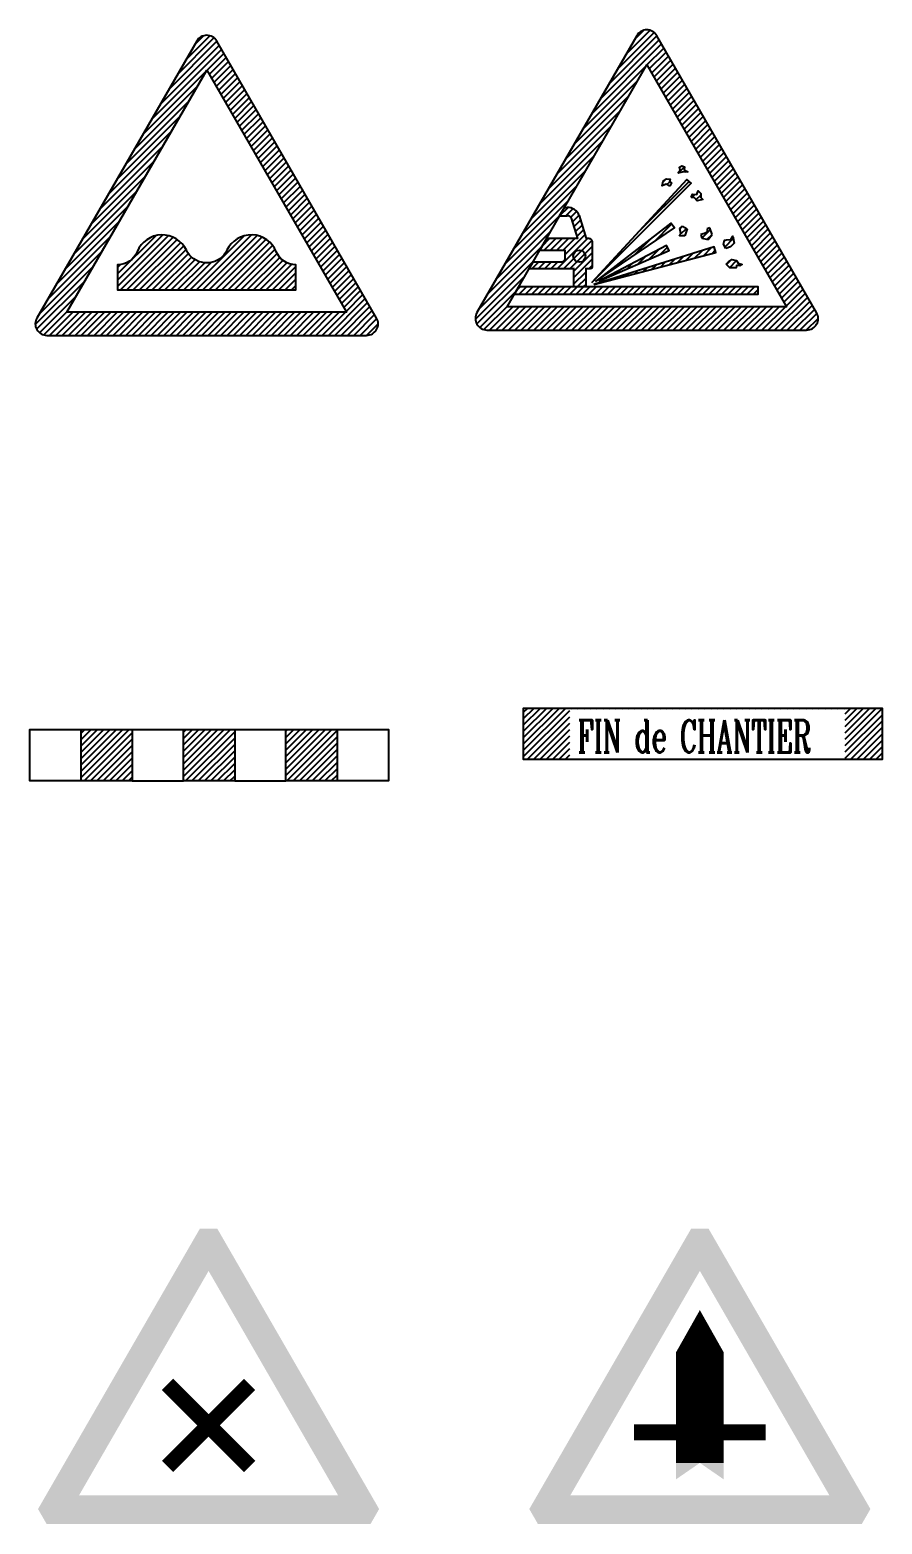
# Model space of a CAD drawing. Extents: x 1216 to 44401, y 2119 to 23617.
# Drawn here: x 11813 to 14190, y 13581 to 17748 of the extents above; entities that cross this region are included whole.
import ezdxf
from ezdxf.enums import TextEntityAlignment as Align

# ---------------------------------------------------------------- set-up
doc = ezdxf.new("R2010")
doc.units = 0
doc.header["$LTSCALE"] = 10
doc.header["$MEASUREMENT"] = 0
doc.layers.get('0').update_dxf_attribs({"linetype": 'CONTINUOUS'})
doc.styles.add('25', font='ROMANC.SHX', dxfattribs={"height": 1})

# ---------------------------------------------------------------- blocks, each defined once
blk = doc.blocks.new('*X36')
at = {"color": 0, "linetype": 'CONTINUOUS'}
for p, q in [((-0.2487, 0.1756), (-0.1225, 0.3017)), ((-0.2487, 0.1579), (-0.1069, 0.2997)), ((-0.2487, 0.1933), (-0.1423, 0.2996)), ((-0.2407, 0.1482), (-0.0937, 0.2952)), ((-0.0463, 0.1482), (0.1047, 0.2991)), ((-0.0286, 0.1482), (0.125, 0.3018)), ((-0.0109, 0.1482), (0.1409, 0.3)), ((0.0067, 0.1482), (0.1542, 0.2956)), ((-0.2231, 0.1482), (-0.0823, 0.2889)), ((-0.2054, 0.1482), (-0.0725, 0.281)), ((-0.1877, 0.1482), (-0.0642, 0.2717)), ((-0.17, 0.1482), (-0.0574, 0.2608)), ((0.0244, 0.1482), (0.1657, 0.2894)), ((0.0421, 0.1482), (0.1756, 0.2817)), ((0.0598, 0.1482), (0.184, 0.2724)), ((0.0775, 0.1482), (0.191, 0.2617)), ((-0.2487, 0.2109), (-0.241, 0.2187)), ((-0.1524, 0.1482), (-0.051, 0.2495)), ((-0.1347, 0.1482), (-0.0427, 0.2401)), ((-0.117, 0.1482), (-0.0326, 0.2326)), ((-0.0993, 0.1482), (-0.0205, 0.227)), ((-0.0816, 0.1482), (-0.0056, 0.2242)), ((-0.064, 0.1482), (0.0129, 0.2251)), ((0.0951, 0.1482), (0.1966, 0.2496)), ((0.1128, 0.1482), (0.2037, 0.239)), ((0.1305, 0.1482), (0.2127, 0.2304)), ((0.1482, 0.1482), (0.2237, 0.2237)), ((0.1658, 0.1482), (0.237, 0.2193)), ((0.1835, 0.1482), (0.2487, 0.2133)), ((0.2012, 0.1482), (0.2487, 0.1956)), ((0.2189, 0.1482), (0.2487, 0.178)), ((0.2366, 0.1482), (0.2487, 0.1603))]:
    blk.add_line(p, q, dxfattribs=at)
blk = doc.blocks.new('*X37')
at = {"color": 0, "linetype": 'CONTINUOUS'}
for p, q in [((-0.1059, 0.7073), (0.0284, 0.8416)), ((-0.0818, 0.7491), (0.0204, 0.8512)), ((-0.0576, 0.7909), (0.0087, 0.8572)), ((-0.0335, 0.8327), (-0.0091, 0.8571)), ((-0.1542, 0.6236), (0.0413, 0.8191)), ((-0.1301, 0.6654), (0.0348, 0.8303)), ((0.0004, 0.7606), (0.0478, 0.8079)), ((0.0069, 0.7494), (0.0543, 0.7967)), ((-0.1784, 0.5818), (-0.0016, 0.7585)), ((0.0134, 0.7382), (0.0607, 0.7855)), ((0.0198, 0.7269), (0.0672, 0.7743)), ((0.0263, 0.7157), (0.0737, 0.7631)), ((0.0328, 0.7045), (0.0801, 0.7519)), ((-0.2025, 0.54), (-0.0257, 0.7167)), ((0.0393, 0.6933), (0.0866, 0.7407)), ((0.0457, 0.6821), (0.0931, 0.7295)), ((0.0522, 0.6709), (0.0996, 0.7183)), ((-0.2267, 0.4981), (-0.0499, 0.6749)), ((0.0587, 0.6597), (0.106, 0.7071)), ((0.0651, 0.6485), (0.1125, 0.6959)), ((0.0716, 0.6373), (0.119, 0.6847)), ((0.0781, 0.6261), (0.1254, 0.6734)), ((-0.2508, 0.4563), (-0.074, 0.6331)), ((0.0845, 0.6149), (0.1319, 0.6622)), ((0.091, 0.6037), (0.1384, 0.651)), ((0.0975, 0.5925), (0.1448, 0.6398)), ((0.104, 0.5813), (0.1513, 0.6286)), ((-0.2749, 0.4145), (-0.0982, 0.5912)), ((0.1104, 0.57), (0.1578, 0.6174)), ((0.1169, 0.5588), (0.1643, 0.6062)), ((0.1234, 0.5476), (0.1707, 0.595)), ((0.1298, 0.5364), (0.1772, 0.5838)), ((-0.2991, 0.3727), (-0.1223, 0.5494)), ((0.1363, 0.5252), (0.1837, 0.5726)), ((0.1428, 0.514), (0.1901, 0.5614)), ((0.1492, 0.5028), (0.1966, 0.5502)), ((-0.3232, 0.3308), (-0.1465, 0.5076)), ((0.1557, 0.4916), (0.2031, 0.539)), ((0.1622, 0.4804), (0.2096, 0.5278)), ((0.1687, 0.4692), (0.216, 0.5165)), ((0.1751, 0.458), (0.2225, 0.5053)), ((-0.3474, 0.289), (-0.1706, 0.4658)), ((0.1816, 0.4468), (0.229, 0.4941)), ((0.1881, 0.4356), (0.2354, 0.4829)), ((0.1945, 0.4244), (0.2419, 0.4717)), ((0.201, 0.4131), (0.2484, 0.4605)), ((-0.3715, 0.2472), (-0.1948, 0.4239)), ((0.2075, 0.4019), (0.2548, 0.4493)), ((0.214, 0.3907), (0.2613, 0.4381)), ((0.2204, 0.3795), (0.2678, 0.4269)), ((-0.3957, 0.2054), (-0.2189, 0.3821)), ((0.2269, 0.3683), (0.2743, 0.4157)), ((0.2334, 0.3571), (0.2807, 0.4045)), ((0.2398, 0.3459), (0.2872, 0.3933)), ((0.2463, 0.3347), (0.2937, 0.3821)), ((-0.4198, 0.1635), (-0.2431, 0.3403)), ((0.2528, 0.3235), (0.3001, 0.3708)), ((0.2592, 0.3123), (0.3066, 0.3596)), ((0.2657, 0.3011), (0.3131, 0.3484)), ((0.2722, 0.2899), (0.3196, 0.3372)), ((-0.444, 0.1217), (-0.2672, 0.2985)), ((0.2787, 0.2787), (0.326, 0.326)), ((0.2851, 0.2675), (0.3325, 0.3148)), ((0.2916, 0.2562), (0.339, 0.3036)), ((0.2981, 0.245), (0.3454, 0.2924)), ((-0.4681, 0.0799), (-0.2914, 0.2566)), ((0.3045, 0.2338), (0.3519, 0.2812)), ((0.311, 0.2226), (0.3584, 0.27)), ((0.3175, 0.2114), (0.3648, 0.2588)), ((-0.4781, 0.0522), (-0.3155, 0.2148)), ((0.324, 0.2002), (0.3713, 0.2476)), ((0.3304, 0.189), (0.3778, 0.2364)), ((0.3369, 0.1778), (0.3843, 0.2252)), ((0.3434, 0.1666), (0.3907, 0.2139)), ((-0.4743, 0.0384), (-0.3397, 0.173)), ((0.3498, 0.1554), (0.3972, 0.2027)), ((0.3563, 0.1442), (0.4037, 0.1915)), ((0.3628, 0.133), (0.4101, 0.1803)), ((0.3692, 0.1218), (0.4166, 0.1691)), ((-0.4662, 0.0288), (-0.3638, 0.1312)), ((0.3757, 0.1106), (0.4231, 0.1579)), ((0.3822, 0.0993), (0.4295, 0.1467)), ((0.3887, 0.0881), (0.436, 0.1355)), ((-0.4546, 0.0227), (-0.388, 0.0893)), ((-0.4381, 0.0216), (-0.3734, 0.0863)), ((-0.4204, 0.0216), (-0.3557, 0.0863)), ((-0.4027, 0.0216), (-0.338, 0.0863)), ((-0.385, 0.0216), (-0.3203, 0.0863)), ((-0.3673, 0.0216), (-0.3026, 0.0863)), ((-0.3497, 0.0216), (-0.285, 0.0863)), ((-0.332, 0.0216), (-0.2673, 0.0863)), ((-0.3143, 0.0216), (-0.2496, 0.0863)), ((-0.2966, 0.0216), (-0.2319, 0.0863)), ((-0.279, 0.0216), (-0.2143, 0.0863)), ((-0.2613, 0.0216), (-0.1966, 0.0863)), ((-0.2436, 0.0216), (-0.1789, 0.0863)), ((-0.2259, 0.0216), (-0.1612, 0.0863)), ((-0.2082, 0.0216), (-0.1435, 0.0863)), ((-0.1906, 0.0216), (-0.1259, 0.0863)), ((-0.1729, 0.0216), (-0.1082, 0.0863)), ((-0.1552, 0.0216), (-0.0905, 0.0863)), ((-0.1375, 0.0216), (-0.0728, 0.0863)), ((-0.1199, 0.0216), (-0.0552, 0.0863)), ((-0.1022, 0.0216), (-0.0375, 0.0863)), ((-0.0845, 0.0216), (-0.0198, 0.0863)), ((-0.0668, 0.0216), (-0.0021, 0.0863)), ((-0.0491, 0.0216), (0.0156, 0.0863)), ((-0.0315, 0.0216), (0.0332, 0.0863)), ((-0.0138, 0.0216), (0.0509, 0.0863)), ((0.0039, 0.0216), (0.0686, 0.0863)), ((0.0216, 0.0216), (0.0863, 0.0863)), ((0.0392, 0.0216), (0.1039, 0.0863)), ((0.0569, 0.0216), (0.1216, 0.0863)), ((0.0746, 0.0216), (0.1393, 0.0863)), ((0.0923, 0.0216), (0.157, 0.0863)), ((0.11, 0.0216), (0.1747, 0.0863)), ((0.1276, 0.0216), (0.1923, 0.0863)), ((0.1453, 0.0216), (0.21, 0.0863)), ((0.163, 0.0216), (0.2277, 0.0863)), ((0.1807, 0.0216), (0.2454, 0.0863)), ((0.1983, 0.0216), (0.263, 0.0863)), ((0.216, 0.0216), (0.2807, 0.0863)), ((0.2337, 0.0216), (0.2984, 0.0863)), ((0.2514, 0.0216), (0.3161, 0.0863)), ((0.2691, 0.0216), (0.3338, 0.0863)), ((0.2867, 0.0216), (0.3514, 0.0863)), ((0.3044, 0.0216), (0.3691, 0.0863)), ((0.3221, 0.0216), (0.3868, 0.0863)), ((0.3398, 0.0216), (0.4425, 0.1243)), ((0.3574, 0.0216), (0.449, 0.1131)), ((0.3751, 0.0216), (0.4554, 0.1019)), ((0.3928, 0.0216), (0.4619, 0.0907)), ((0.4105, 0.0216), (0.4684, 0.0795)), ((0.4282, 0.0216), (0.4748, 0.0682)), ((0.4458, 0.0216), (0.4782, 0.0539))]:
    blk.add_line(p, q, dxfattribs=at)
blk = doc.blocks.new('24')
at = {"color": 7, "linetype": 'CONTINUOUS'}
blk.add_line((115.3666, 198.8426), (115.3665, 198.8426), dxfattribs=at)
at = {"color": 1, "linetype": 'CONTINUOUS'}
blk.add_lwpolyline([(115.1692, 198.716), (116.0611, 198.716, 0.57735), (116.089, 198.7644), (115.6431, 199.5367, 0.57735), (115.5872, 199.5367), (115.1413, 198.7644, 0.57735)], format="xyb", close=True, dxfattribs=at)
blk.add_lwpolyline([(115.6151, 199.4557), (116.0049, 198.7807), (115.2254, 198.7807)], close=True, dxfattribs=at)
at = {"color": 7, "linetype": 'CONTINUOUS'}
blk.add_lwpolyline([(115.8093, 198.9492, 0.652419), (115.6716, 198.9532, -0.264303), (115.6222, 198.9186), (115.6081, 198.9186, -0.264303), (115.5587, 198.9532, 0.652419), (115.421, 198.9492, -0.305162), (115.3665, 198.9125), (115.3665, 198.8426), (115.8638, 198.8426), (115.8638, 198.9125, -0.305162)], format="xyb", close=True, dxfattribs=at)
at = {"color": 1, "linetype": 'CONTINUOUS'}
blk.add_blockref('*X37', (115.6151, 198.6944), dxfattribs=at)
at = {"color": 7, "linetype": 'CONTINUOUS'}
blk.add_blockref('*X36', (115.6151, 198.6944), dxfattribs=at)
blk = doc.blocks.new('*X38')
at = {"color": 0, "linetype": 'CONTINUOUS'}
for p, q in [((-0.243, 0.3404), (-0.2198, 0.3635)), ((-0.2253, 0.3404), (-0.2059, 0.3598)), ((-0.2122, 0.3358), (-0.1958, 0.3522)), ((-0.2075, 0.3228), (-0.1889, 0.3414)), ((-0.2035, 0.3092), (-0.1848, 0.3279)), ((-0.1994, 0.2956), (-0.1807, 0.3142)), ((-0.1953, 0.282), (-0.1767, 0.3006)), ((-0.2914, 0.2566), (-0.2717, 0.2763)), ((-0.2863, 0.2441), (-0.254, 0.2763)), ((-0.2686, 0.2441), (-0.2363, 0.2763)), ((-0.2509, 0.2441), (-0.2186, 0.2763)), ((-0.2484, 0.1936), (-0.1656, 0.2763)), ((-0.2332, 0.2441), (-0.201, 0.2763)), ((-0.2307, 0.1936), (-0.1529, 0.2714)), ((-0.2284, 0.2312), (-0.1726, 0.287)), ((-0.213, 0.1936), (-0.1512, 0.2554)), ((-0.3191, 0.1936), (-0.3023, 0.2103)), ((-0.3014, 0.1936), (-0.2846, 0.2103)), ((-0.2837, 0.1936), (-0.267, 0.2103)), ((-0.2661, 0.1936), (-0.2493, 0.2103)), ((-0.2043, 0.1846), (-0.1512, 0.2377)), ((-0.2043, 0.1669), (-0.1512, 0.22)), ((-0.2043, 0.1493), (-0.1694, 0.1842)), ((-0.16, 0.1936), (-0.1512, 0.2023)), ((-0.1933, 0.1425), (-0.1694, 0.1665)), ((-0.1757, 0.1425), (-0.1694, 0.1488))]:
    blk.add_line(p, q, dxfattribs=at)
blk = doc.blocks.new('*X39')
at = {"color": 0, "linetype": 'CONTINUOUS'}
for p, q in [((-0.3614, 0.1336), (-0.3524, 0.1425)), ((-0.3572, 0.1201), (-0.3348, 0.1425)), ((-0.3395, 0.1201), (-0.3171, 0.1425)), ((-0.3218, 0.1201), (-0.2994, 0.1425)), ((-0.3041, 0.1201), (-0.2817, 0.1425)), ((-0.2865, 0.1201), (-0.2641, 0.1425)), ((-0.2688, 0.1201), (-0.2464, 0.1425)), ((-0.2511, 0.1201), (-0.2287, 0.1425)), ((-0.2334, 0.1201), (-0.211, 0.1425)), ((-0.2158, 0.1201), (-0.1933, 0.1425)), ((-0.1981, 0.1201), (-0.1757, 0.1425)), ((-0.1804, 0.1201), (-0.158, 0.1425)), ((-0.1627, 0.1201), (-0.1403, 0.1425)), ((-0.145, 0.1201), (-0.1226, 0.1425)), ((-0.1274, 0.1201), (-0.105, 0.1425)), ((-0.1097, 0.1201), (-0.0873, 0.1425)), ((-0.092, 0.1201), (-0.0696, 0.1425)), ((-0.0743, 0.1201), (-0.0519, 0.1425)), ((-0.0567, 0.1201), (-0.0343, 0.1425)), ((-0.039, 0.1201), (-0.0166, 0.1425)), ((-0.0213, 0.1201), (0.0011, 0.1425)), ((-0.0036, 0.1201), (0.0188, 0.1425)), ((0.0141, 0.1201), (0.0365, 0.1425)), ((0.0317, 0.1201), (0.0541, 0.1425)), ((0.0494, 0.1201), (0.0718, 0.1425)), ((0.0671, 0.1201), (0.0895, 0.1425)), ((0.0848, 0.1201), (0.1072, 0.1425)), ((0.1024, 0.1201), (0.1248, 0.1425)), ((0.1201, 0.1201), (0.1425, 0.1425)), ((0.1378, 0.1201), (0.1602, 0.1425)), ((0.1555, 0.1201), (0.1779, 0.1425)), ((0.1732, 0.1201), (0.1956, 0.1425)), ((0.1908, 0.1201), (0.2132, 0.1425)), ((0.2085, 0.1201), (0.2309, 0.1425)), ((0.2262, 0.1201), (0.2486, 0.1425)), ((0.2439, 0.1201), (0.2663, 0.1425)), ((0.2615, 0.1201), (0.2839, 0.1425)), ((0.2792, 0.1201), (0.3016, 0.1425)), ((0.2969, 0.1201), (0.3098, 0.1331))]:
    blk.add_line(p, q, dxfattribs=at)
blk = doc.blocks.new('*X40')
at = {"color": 0, "linetype": 'CONTINUOUS'}
blk.add_line((-0.0255, 0.2927), (0.1179, 0.4361), dxfattribs=at)
blk = doc.blocks.new('*X41')
at = {"color": 0, "linetype": 'CONTINUOUS'}
for p, q in [((0.022, 0.2695), (0.069, 0.3165)), ((-0.0334, 0.2317), (0.0109, 0.2761)), ((-0.0889, 0.194), (-0.067, 0.2159))]:
    blk.add_line(p, q, dxfattribs=at)
blk = doc.blocks.new('*X42')
at = {"color": 0, "linetype": 'CONTINUOUS'}
for p, q in [((0.0383, 0.2327), (0.0577, 0.2521)), ((-0.0246, 0.2052), (-0.0032, 0.2266)), ((0.0068, 0.219), (0.0344, 0.2465)), ((-0.1189, 0.164), (-0.1159, 0.1669)), ((-0.0874, 0.1777), (-0.0783, 0.1868)), ((-0.056, 0.1915), (-0.0408, 0.2067))]:
    blk.add_line(p, q, dxfattribs=at)
blk = doc.blocks.new('*X43')
at = {"color": 0, "linetype": 'CONTINUOUS'}
for p, q in [((0.158, 0.2287), (0.1798, 0.2505)), ((0.0381, 0.1972), (0.0513, 0.2104)), ((0.0621, 0.2035), (0.077, 0.2185)), ((0.086, 0.2098), (0.1027, 0.2265)), ((0.11, 0.2161), (0.1284, 0.2345)), ((0.134, 0.2224), (0.1541, 0.2425)), ((0.1819, 0.235), (0.191, 0.244)), ((-0.0818, 0.1657), (-0.0771, 0.1704)), ((-0.0578, 0.172), (-0.0514, 0.1784)), ((-0.0338, 0.1783), (-0.0257, 0.1864)), ((-0.0099, 0.1846), (0, 0.1944)), ((0.0141, 0.1909), (0.0257, 0.2024)), ((-0.1297, 0.1531), (-0.1285, 0.1544)), ((-0.1058, 0.1594), (-0.1028, 0.1624))]:
    blk.add_line(p, q, dxfattribs=at)
blk = doc.blocks.new('*X44')
at = {"color": 0, "linetype": 'CONTINUOUS'}
for p, q in [((0.2221, 0.2044), (0.2342, 0.2166)), ((0.2312, 0.1959), (0.2506, 0.2153)), ((0.2476, 0.1946), (0.2498, 0.1968)), ((0.2542, 0.2011), (0.2595, 0.2065))]:
    blk.add_line(p, q, dxfattribs=at)
blk = doc.blocks.new('*X45')
at = {"color": 0, "linetype": 'CONTINUOUS'}
for p, q in [((0.216, 0.269), (0.2192, 0.2722)), ((0.2184, 0.2537), (0.2413, 0.2766))]:
    blk.add_line(p, q, dxfattribs=at)
blk = doc.blocks.new('*X46')
at = {"color": 0, "linetype": 'CONTINUOUS'}
for p, q in [((0.1539, 0.2777), (0.1777, 0.3015)), ((0.1687, 0.2748), (0.1819, 0.2879))]:
    blk.add_line(p, q, dxfattribs=at)
blk = doc.blocks.new('*X47')
at = {"color": 0, "linetype": 'CONTINUOUS'}
for p, q in [((0.0919, 0.304), (0.0971, 0.3092)), ((0.0939, 0.2884), (0.1105, 0.305))]:
    blk.add_line(p, q, dxfattribs=at)
blk = doc.blocks.new('*X48')
at = {"color": 0, "linetype": 'CONTINUOUS'}
for p, q in [((0.1254, 0.3906), (0.1347, 0.3999)), ((0.1378, 0.3852), (0.1512, 0.3987)), ((0.1425, 0.4077), (0.1436, 0.4088)), ((0.1559, 0.3857), (0.1562, 0.386))]:
    blk.add_line(p, q, dxfattribs=at)
blk = doc.blocks.new('*X49')
at = {"color": 0, "linetype": 'CONTINUOUS'}
for p, q in [((0.0457, 0.4346), (0.0518, 0.4408)), ((0.0559, 0.4271), (0.0638, 0.435))]:
    blk.add_line(p, q, dxfattribs=at)
blk = doc.blocks.new('*X50')
at = {"color": 0, "linetype": 'CONTINUOUS'}
for p, q in [((0.0879, 0.4591), (0.1055, 0.4767)), ((0.1084, 0.462), (0.1109, 0.4644))]:
    blk.add_line(p, q, dxfattribs=at)
blk = doc.blocks.new('*X51')
at = {"color": 0, "linetype": 'CONTINUOUS'}
for p, q in [((-0.1059, 0.7073), (0.0284, 0.8416)), ((-0.0818, 0.7491), (0.0204, 0.8512)), ((-0.0576, 0.7909), (0.0087, 0.8572)), ((-0.0335, 0.8327), (-0.0091, 0.8571)), ((-0.1542, 0.6236), (0.0413, 0.8191)), ((-0.1301, 0.6654), (0.0348, 0.8303)), ((0.0004, 0.7606), (0.0478, 0.8079)), ((0.0069, 0.7494), (0.0543, 0.7967)), ((-0.1784, 0.5818), (-0.0016, 0.7585)), ((0.0134, 0.7382), (0.0607, 0.7855)), ((0.0198, 0.7269), (0.0672, 0.7743)), ((0.0263, 0.7157), (0.0737, 0.7631)), ((0.0328, 0.7045), (0.0801, 0.7519)), ((-0.2025, 0.54), (-0.0257, 0.7167)), ((0.0393, 0.6933), (0.0866, 0.7407)), ((0.0457, 0.6821), (0.0931, 0.7295)), ((0.0522, 0.6709), (0.0996, 0.7183)), ((-0.2267, 0.4981), (-0.0499, 0.6749)), ((0.0587, 0.6597), (0.106, 0.7071)), ((0.0651, 0.6485), (0.1125, 0.6959)), ((0.0716, 0.6373), (0.119, 0.6847)), ((0.0781, 0.6261), (0.1254, 0.6734)), ((-0.2508, 0.4563), (-0.074, 0.6331)), ((0.0845, 0.6149), (0.1319, 0.6622)), ((0.091, 0.6037), (0.1384, 0.651)), ((0.0975, 0.5925), (0.1448, 0.6398)), ((0.104, 0.5813), (0.1513, 0.6286)), ((-0.2749, 0.4145), (-0.0982, 0.5912)), ((0.1104, 0.57), (0.1578, 0.6174)), ((0.1169, 0.5588), (0.1643, 0.6062)), ((0.1234, 0.5476), (0.1707, 0.595)), ((0.1298, 0.5364), (0.1772, 0.5838)), ((-0.2991, 0.3727), (-0.1223, 0.5494)), ((0.1363, 0.5252), (0.1837, 0.5726)), ((0.1428, 0.514), (0.1901, 0.5614)), ((0.1492, 0.5028), (0.1966, 0.5502)), ((-0.3232, 0.3308), (-0.1465, 0.5076)), ((0.1557, 0.4916), (0.2031, 0.539)), ((0.1622, 0.4804), (0.2096, 0.5278)), ((0.1687, 0.4692), (0.216, 0.5165)), ((0.1751, 0.458), (0.2225, 0.5053)), ((-0.3474, 0.289), (-0.1706, 0.4658)), ((0.1816, 0.4468), (0.229, 0.4941)), ((0.1881, 0.4356), (0.2354, 0.4829)), ((0.1945, 0.4244), (0.2419, 0.4717)), ((0.201, 0.4131), (0.2484, 0.4605)), ((-0.3715, 0.2472), (-0.1948, 0.4239)), ((0.2075, 0.4019), (0.2548, 0.4493)), ((0.214, 0.3907), (0.2613, 0.4381)), ((0.2204, 0.3795), (0.2678, 0.4269)), ((-0.3957, 0.2054), (-0.2189, 0.3821)), ((0.2269, 0.3683), (0.2743, 0.4157)), ((0.2334, 0.3571), (0.2807, 0.4045)), ((0.2398, 0.3459), (0.2872, 0.3933)), ((0.2463, 0.3347), (0.2937, 0.3821)), ((-0.4198, 0.1635), (-0.2431, 0.3403)), ((0.2528, 0.3235), (0.3001, 0.3708)), ((0.2592, 0.3123), (0.3066, 0.3596)), ((0.2657, 0.3011), (0.3131, 0.3484)), ((0.2722, 0.2899), (0.3196, 0.3372)), ((-0.444, 0.1217), (-0.2672, 0.2985)), ((0.2787, 0.2787), (0.326, 0.326)), ((0.2851, 0.2675), (0.3325, 0.3148)), ((0.2916, 0.2562), (0.339, 0.3036)), ((0.2981, 0.245), (0.3454, 0.2924)), ((-0.4681, 0.0799), (-0.2914, 0.2566)), ((0.3045, 0.2338), (0.3519, 0.2812)), ((0.311, 0.2226), (0.3584, 0.27)), ((0.3175, 0.2114), (0.3648, 0.2588)), ((-0.4781, 0.0522), (-0.3155, 0.2148)), ((0.324, 0.2002), (0.3713, 0.2476)), ((0.3304, 0.189), (0.3778, 0.2364)), ((0.3369, 0.1778), (0.3843, 0.2252)), ((0.3434, 0.1666), (0.3907, 0.2139)), ((-0.4743, 0.0384), (-0.3397, 0.173)), ((0.3498, 0.1554), (0.3972, 0.2027)), ((0.3563, 0.1442), (0.4037, 0.1915)), ((0.3628, 0.133), (0.4101, 0.1803)), ((0.3692, 0.1218), (0.4166, 0.1691)), ((-0.4662, 0.0288), (-0.3638, 0.1312)), ((0.3757, 0.1106), (0.4231, 0.1579)), ((0.3822, 0.0993), (0.4295, 0.1467)), ((0.3887, 0.0881), (0.436, 0.1355)), ((-0.4546, 0.0227), (-0.388, 0.0893)), ((-0.4381, 0.0216), (-0.3734, 0.0863)), ((-0.4204, 0.0216), (-0.3557, 0.0863)), ((-0.4027, 0.0216), (-0.338, 0.0863)), ((-0.385, 0.0216), (-0.3203, 0.0863)), ((-0.3673, 0.0216), (-0.3026, 0.0863)), ((-0.3497, 0.0216), (-0.285, 0.0863)), ((-0.332, 0.0216), (-0.2673, 0.0863)), ((-0.3143, 0.0216), (-0.2496, 0.0863)), ((-0.2966, 0.0216), (-0.2319, 0.0863)), ((-0.279, 0.0216), (-0.2143, 0.0863)), ((-0.2613, 0.0216), (-0.1966, 0.0863)), ((-0.2436, 0.0216), (-0.1789, 0.0863)), ((-0.2259, 0.0216), (-0.1612, 0.0863)), ((-0.2082, 0.0216), (-0.1435, 0.0863)), ((-0.1906, 0.0216), (-0.1259, 0.0863)), ((-0.1729, 0.0216), (-0.1082, 0.0863)), ((-0.1552, 0.0216), (-0.0905, 0.0863)), ((-0.1375, 0.0216), (-0.0728, 0.0863)), ((-0.1199, 0.0216), (-0.0552, 0.0863)), ((-0.1022, 0.0216), (-0.0375, 0.0863)), ((-0.0845, 0.0216), (-0.0198, 0.0863)), ((-0.0668, 0.0216), (-0.0021, 0.0863)), ((-0.0491, 0.0216), (0.0156, 0.0863)), ((-0.0315, 0.0216), (0.0332, 0.0863)), ((-0.0138, 0.0216), (0.0509, 0.0863)), ((0.0039, 0.0216), (0.0686, 0.0863)), ((0.0216, 0.0216), (0.0863, 0.0863)), ((0.0392, 0.0216), (0.1039, 0.0863)), ((0.0569, 0.0216), (0.1216, 0.0863)), ((0.0746, 0.0216), (0.1393, 0.0863)), ((0.0923, 0.0216), (0.157, 0.0863)), ((0.11, 0.0216), (0.1747, 0.0863)), ((0.1276, 0.0216), (0.1923, 0.0863)), ((0.1453, 0.0216), (0.21, 0.0863)), ((0.163, 0.0216), (0.2277, 0.0863)), ((0.1807, 0.0216), (0.2454, 0.0863)), ((0.1983, 0.0216), (0.263, 0.0863)), ((0.216, 0.0216), (0.2807, 0.0863)), ((0.2337, 0.0216), (0.2984, 0.0863)), ((0.2514, 0.0216), (0.3161, 0.0863)), ((0.2691, 0.0216), (0.3338, 0.0863)), ((0.2867, 0.0216), (0.3514, 0.0863)), ((0.3044, 0.0216), (0.3691, 0.0863)), ((0.3221, 0.0216), (0.3868, 0.0863)), ((0.3398, 0.0216), (0.4425, 0.1243)), ((0.3574, 0.0216), (0.449, 0.1131)), ((0.3751, 0.0216), (0.4554, 0.1019)), ((0.3928, 0.0216), (0.4619, 0.0907)), ((0.4105, 0.0216), (0.4684, 0.0795)), ((0.4282, 0.0216), (0.4748, 0.0682)), ((0.4458, 0.0216), (0.4782, 0.0539))]:
    blk.add_line(p, q, dxfattribs=at)
blk = doc.blocks.new('25')
at = {"color": 7, "linetype": 'CONTINUOUS'}
for p, q in [((116.6131, 199.0729), (116.621, 199.0729)), ((116.5997, 199.0497), (116.621, 199.0497)), ((116.6542, 199.0498), (116.6734, 198.9857)), ((116.9345, 199.014), (116.9425, 199.0209)), ((116.9381, 199.0002), (116.9345, 199.014)), ((116.9425, 199.0209), (116.955, 199.0133)), ((116.955, 199.0133), (116.9491, 198.9933)), ((117.0189, 199.0161), (117.0108, 199.0133)), ((117.0108, 199.0133), (117.0108, 199.0037)), ((117.0248, 198.9968), (117.0189, 199.0161)), ((116.6808, 198.9857), (116.6734, 198.9857)), ((116.6915, 198.9083), (116.6915, 198.975)), ((116.9337, 198.9927), (116.9381, 199.0002)), ((116.9411, 198.994), (116.9337, 198.9927)), ((116.9491, 198.9933), (116.9411, 198.994)), ((117.0035, 199.0002), (116.9932, 198.9975)), ((116.9932, 198.9975), (116.9961, 198.9872)), ((116.9961, 198.9872), (117.0138, 198.9837)), ((117.0108, 199.0037), (117.0035, 199.0002)), ((117.0138, 198.9837), (117.0248, 198.9968)), ((116.6734, 198.9029), (116.6862, 198.9029))]:
    blk.add_line(p, q, dxfattribs=at)
at = {"color": 1, "linetype": 'CONTINUOUS'}
blk.add_lwpolyline([(116.3968, 198.7309), (117.2887, 198.7309, 0.57735), (117.3166, 198.7793), (116.8707, 199.5517, 0.57735), (116.8148, 199.5517), (116.3689, 198.7793, 0.57735)], format="xyb", close=True, dxfattribs=at)
blk.add_lwpolyline([(116.8428, 199.4707), (117.2325, 198.7956), (116.453, 198.7956)], close=True, dxfattribs=at)
at = {"color": 7, "linetype": 'CONTINUOUS'}
for points in [[(116.9293, 199.1682), (116.9359, 199.1771), (116.9337, 199.1847), (116.9403, 199.1888), (116.9484, 199.1861), (116.9469, 199.1778), (116.9572, 199.1716), (116.9418, 199.1709)], [(116.6892, 198.8635), (116.9666, 199.1402), (116.9546, 199.1507)], [(116.9073, 199.1324), (116.897, 199.1372), (116.886, 199.1331), (116.8889, 199.1461), (116.8978, 199.1523), (116.908, 199.1516), (116.9058, 199.1448), (116.9117, 199.1413)], [(116.9668, 199.1), (116.9704, 199.1097), (116.9822, 199.109), (116.9859, 199.1186), (116.9939, 199.1117), (116.9939, 199.1007), (116.9991, 199.0952), (116.9836, 199.0911), (116.9763, 199.0993)], [(116.6998, 198.8665), (116.9196, 199.0162), (116.9096, 199.0286)], [(117.0637, 198.9582), (117.0571, 198.9706), (117.0593, 198.981), (117.0651, 198.9823), (117.0769, 198.983), (117.0828, 198.9927), (117.0864, 198.9734), (117.0762, 198.9631)], [(116.6951, 198.8578), (117.0358, 198.9472), (117.0306, 198.9624)], [(116.7087, 198.8667), (116.9053, 198.9527), (116.8976, 198.9667)], [(117.0644, 198.9142), (117.0703, 198.9211), (117.0798, 198.928), (117.093, 198.9252), (117.0974, 198.9176), (117.1085, 198.9135), (117.1026, 198.9101), (117.093, 198.9108), (117.0923, 198.9039), (117.0747, 198.9046)]]:
    blk.add_lwpolyline(points, close=True, dxfattribs=at)
for points in [[(116.5997, 199.0497), (116.6131, 199.0729)], [(116.6385, 198.9042), (116.6385, 198.8519), (116.6734, 198.8519), (116.6734, 198.9042)], [(116.4872, 198.8519), (117.1526, 198.8519), (117.1526, 198.8295), (116.4726, 198.8295)], [(116.4726, 198.8295), (116.4872, 198.8519)]]:
    blk.add_lwpolyline(points, dxfattribs=at)
blk.add_lwpolyline([(116.6319, 199.0431), (116.6491, 198.9857), (116.5628, 198.9857), (116.5441, 198.9534), (116.6144, 198.9534), (116.6144, 198.9305, -0.414214), (116.6036, 198.9197), (116.5247, 198.9197), (116.515, 198.9029), (116.6385, 198.9029)], format="xyb", dxfattribs=at)
blk.add_circle((116.6547, 198.9369), 0.0169, dxfattribs=at)
for centre, radius, start, end in [((116.621, 199.0376), 0.0353, 20.1426, 90), ((116.621, 199.0376), 0.0121, 20.1426, 90), ((116.6808, 198.975), 0.0108, 0, 90.0061), ((116.6862, 198.9083), 0.00538, 270, 0)]:
    blk.add_arc(centre, radius, start, end, dxfattribs=at)
at = {"color": 1, "linetype": 'CONTINUOUS'}
blk.add_blockref('*X51', (116.8428, 198.7094), dxfattribs=at)
at = {"color": 7, "linetype": 'CONTINUOUS'}
for name in ['*X50', '*X40', '*X49', '*X48', '*X38', '*X41', '*X47', '*X46', '*X45', '*X43', '*X42', '*X44', '*X39']:
    blk.add_blockref(name, (116.8428, 198.7094), dxfattribs=at)
blk = doc.blocks.new('*X66')
at = {"color": 0, "linetype": 'CONTINUOUS'}
for p, q in [((-0.8571, 0.0091), (-0.7233, 0.1429)), ((-0.8571, 0.0267), (-0.741, 0.1429)), ((-0.8571, 0.0444), (-0.7587, 0.1429)), ((-0.8571, 0.0621), (-0.7764, 0.1429)), ((-0.8571, 0.0798), (-0.7941, 0.1429)), ((-0.8571, 0.0975), (-0.8117, 0.1429)), ((-0.8571, 0.1151), (-0.8294, 0.1429)), ((-0.8571, 0.1328), (-0.8471, 0.1429)), ((-0.8485, 0), (-0.7143, 0.1342)), ((-0.8309, 0), (-0.7143, 0.1166)), ((-0.8132, 0), (-0.7143, 0.0989)), ((-0.7955, 0), (-0.7143, 0.0812)), ((-0.7778, 0), (-0.7143, 0.0635)), ((-0.7601, 0), (-0.7143, 0.0459)), ((-0.7425, 0), (-0.7143, 0.0282)), ((-0.7248, 0), (-0.7143, 0.0105))]:
    blk.add_line(p, q, dxfattribs=at)
blk = doc.blocks.new('*X67')
at = {"color": 0, "linetype": 'CONTINUOUS'}
for p, q in [((-0.5714, 0.0119), (-0.4405, 0.1429)), ((-0.5714, 0.0296), (-0.4582, 0.1429)), ((-0.5714, 0.0473), (-0.4759, 0.1429)), ((-0.5714, 0.065), (-0.4935, 0.1429)), ((-0.5714, 0.0826), (-0.5112, 0.1429)), ((-0.5714, 0.1003), (-0.5289, 0.1429)), ((-0.5714, 0.118), (-0.5466, 0.1429)), ((-0.5714, 0.1357), (-0.5642, 0.1429)), ((-0.5657, 0), (-0.4286, 0.1371)), ((-0.548, 0), (-0.4286, 0.1194)), ((-0.5303, 0), (-0.4286, 0.1018)), ((-0.5127, 0), (-0.4286, 0.0841)), ((-0.495, 0), (-0.4286, 0.0664)), ((-0.4773, 0), (-0.4286, 0.0487)), ((-0.4596, 0), (-0.4286, 0.031)), ((-0.4419, 0), (-0.4286, 0.0134))]:
    blk.add_line(p, q, dxfattribs=at)
blk = doc.blocks.new('*X68')
at = {"color": 0, "linetype": 'CONTINUOUS'}
for p, q in [((-0.2857, 0.0148), (-0.1577, 0.1429)), ((-0.2857, 0.0325), (-0.1753, 0.1429)), ((-0.2857, 0.0502), (-0.193, 0.1429)), ((-0.2857, 0.0678), (-0.2107, 0.1429)), ((-0.2857, 0.0855), (-0.2284, 0.1429)), ((-0.2857, 0.1032), (-0.2461, 0.1429)), ((-0.2857, 0.1209), (-0.2637, 0.1429)), ((-0.2857, 0.1385), (-0.2814, 0.1429)), ((-0.2828, 0), (-0.1429, 0.14)), ((-0.2652, 0), (-0.1429, 0.1223)), ((-0.2475, 0), (-0.1429, 0.1046)), ((-0.2298, 0), (-0.1429, 0.087)), ((-0.2121, 0), (-0.1429, 0.0693)), ((-0.1945, 0), (-0.1429, 0.0516)), ((-0.1768, 0), (-0.1429, 0.0339)), ((-0.1591, 0), (-0.1429, 0.0162))]:
    blk.add_line(p, q, dxfattribs=at)
blk = doc.blocks.new('33')
at = {"color": 7, "linetype": 'CONTINUOUS'}
for points in [[(115.2648, 197.4737), (115.1219, 197.4737), (115.1219, 197.6166), (115.2648, 197.6166)], [(115.4076, 197.6166), (115.5505, 197.6166)], [(115.6933, 197.6166), (115.8362, 197.6166)], [(115.9791, 197.6166), (116.1219, 197.6166), (116.1219, 197.4737), (115.9791, 197.4737)], [(115.4076, 197.4737), (115.5505, 197.4737)], [(115.6933, 197.4737), (115.8362, 197.4737)]]:
    blk.add_lwpolyline(points, dxfattribs=at)
at = {"color": 1, "linetype": 'CONTINUOUS'}
for points in [[(115.2648, 197.6166), (115.4076, 197.6166), (115.4076, 197.4737), (115.2648, 197.4737), (115.2648, 197.6166)], [(115.5505, 197.6166), (115.6933, 197.6166), (115.6933, 197.4737), (115.5505, 197.4737), (115.5505, 197.6166)], [(115.8362, 197.6166), (115.9791, 197.6166), (115.9791, 197.4737), (115.8362, 197.4737), (115.8362, 197.6166)]]:
    blk.add_lwpolyline(points, dxfattribs=at)
for name in ['*X66', '*X67', '*X68']:
    blk.add_blockref(name, (116.1219, 197.4737), dxfattribs=at)
blk = doc.blocks.new('*X69')
at = {"color": 0, "linetype": 'CONTINUOUS'}
for p, q in [((-1, 0.0253), (-0.8824, 0.1429)), ((-1, 0.043), (-0.9001, 0.1429)), ((-1, 0.0607), (-0.9178, 0.1429)), ((-1, 0.0783), (-0.9355, 0.1429)), ((-1, 0.096), (-0.9532, 0.1429)), ((-1, 0.1137), (-0.9708, 0.1429)), ((-1, 0.1314), (-0.9885, 0.1429)), ((-1, 0.0076), (-0.8715, 0.1361)), ((-0.8671, 0.1405), (-0.8648, 0.1429)), ((-0.8495, 0.1405), (-0.8471, 0.1429)), ((-0.8318, 0.1405), (-0.8294, 0.1429)), ((-0.8141, 0.1405), (-0.8117, 0.1429)), ((-0.7964, 0.1405), (-0.7941, 0.1429)), ((-0.7787, 0.1405), (-0.7764, 0.1429)), ((-0.7611, 0.1405), (-0.7587, 0.1429)), ((-0.7434, 0.1405), (-0.741, 0.1429)), ((-0.7257, 0.1405), (-0.7233, 0.1429)), ((-0.708, 0.1405), (-0.7057, 0.1429)), ((-0.6904, 0.1405), (-0.688, 0.1429)), ((-0.6727, 0.1405), (-0.6703, 0.1429)), ((-0.655, 0.1405), (-0.6526, 0.1429)), ((-0.6373, 0.1405), (-0.635, 0.1429)), ((-0.6196, 0.1405), (-0.6173, 0.1429)), ((-0.602, 0.1405), (-0.5996, 0.1429)), ((-0.5843, 0.1405), (-0.5819, 0.1429)), ((-0.5666, 0.1405), (-0.5642, 0.1429)), ((-0.5489, 0.1405), (-0.5466, 0.1429)), ((-0.5313, 0.1405), (-0.5289, 0.1429)), ((-0.5136, 0.1405), (-0.5112, 0.1429)), ((-0.4959, 0.1405), (-0.4935, 0.1429)), ((-0.4782, 0.1405), (-0.4759, 0.1429)), ((-0.4605, 0.1405), (-0.4582, 0.1429)), ((-0.4429, 0.1405), (-0.4405, 0.1429)), ((-0.4252, 0.1405), (-0.4228, 0.1429)), ((-0.4075, 0.1405), (-0.4052, 0.1429)), ((-0.3898, 0.1405), (-0.3875, 0.1429)), ((-0.3722, 0.1405), (-0.3698, 0.1429)), ((-0.3545, 0.1405), (-0.3521, 0.1429)), ((-0.3368, 0.1405), (-0.3344, 0.1429)), ((-0.3191, 0.1405), (-0.3168, 0.1429)), ((-0.3014, 0.1405), (-0.2991, 0.1429)), ((-0.2838, 0.1405), (-0.2814, 0.1429)), ((-0.2661, 0.1405), (-0.2637, 0.1429)), ((-0.2484, 0.1405), (-0.2461, 0.1429)), ((-0.2307, 0.1405), (-0.2284, 0.1429)), ((-0.2131, 0.1405), (-0.2107, 0.1429)), ((-0.1954, 0.1405), (-0.193, 0.1429)), ((-0.1777, 0.1405), (-0.1753, 0.1429)), ((-0.16, 0.1405), (-0.1577, 0.1429)), ((-0.1423, 0.1405), (-0.14, 0.1429)), ((-0.1247, 0.1405), (-0.1223, 0.1429)), ((-0.107, 0.1405), (-0.1046, 0.1429)), ((-0.1028, 0.127), (-0.087, 0.1429)), ((-0.1028, 0.1094), (-0.0693, 0.1429)), ((-0.1028, 0.0917), (-0.0516, 0.1429)), ((-0.1028, 0.074), (-0.0339, 0.1429)), ((-0.1028, 0.0563), (-0.0162, 0.1429)), ((-0.1028, 0.0386), (0, 0.1414)), ((-0.9899, 0), (-0.8715, 0.1185)), ((-0.9723, 0), (-0.8715, 0.1008)), ((-0.1028, 0.021), (0, 0.1237)), ((-0.1028, 0.0033), (0, 0.1061)), ((-0.0884, 0), (0, 0.0884)), ((-0.9546, 0), (-0.8715, 0.0831)), ((-0.9369, 0), (-0.8715, 0.0654)), ((-0.9192, 0), (-0.8715, 0.0477)), ((-0.0707, 0), (0, 0.0707)), ((-0.053, 0), (0, 0.053)), ((-0.9016, 0), (-0.8715, 0.0301)), ((-0.8839, 0), (-0.8715, 0.0124)), ((-0.0354, 0), (0, 0.0354)), ((-0.0177, 0), (0, 0.0177))]:
    blk.add_line(p, q, dxfattribs=at)
blk = doc.blocks.new('34')
at = {"color": 2, "linetype": 'CONTINUOUS'}
blk.add_lwpolyline([(116.6421, 197.6764), (117.3564, 197.6764), (117.4992, 197.6764), (117.4992, 197.5336), (117.3564, 197.5336), (116.6421, 197.5336), (116.4992, 197.5336), (116.4992, 197.6764)], close=True, dxfattribs=at)
blk.add_blockref('*X69', (117.4992, 197.5336), dxfattribs=at)
at = {"linetype": 'CONTINUOUS', "style": '25', "width": 0.514764}
blk.add_text('FIN de CHANTIER', height=0.09, dxfattribs=at).set_placement((116.6495, 197.5529), (117.3003, 197.5529), align=Align.FIT)
blk = doc.blocks.new('A3')
at = {"color": 7, "linetype": 'CONTINUOUS', "const_width": 40}
for points in [[(-103, 144.7), (103, 350.8)], [(-103, 350.8), (103, 144.7)]]:
    blk.add_lwpolyline(points, dxfattribs=at)
at = {"color": 1, "linetype": 'CONTINUOUS'}
for points in [[(-21.8, 741.6), (0, 635.4), (-428.2, 37.8), (-325.3, 72)], [(21.8, 741.6), (-21.8, 741.6), (21.8, 741.6), (0, 635.4)], [(428.2, 37.8), (325.3, 72), (21.8, 741.6), (0, 635.4)], [(-325.3, 72), (-406.4, 0), (-325.3, 72), (-428.2, 37.8)], [(-325.3, 72), (-406.4, 0), (325.3, 72), (406.4, 0)], [(428.2, 37.8), (325.3, 72), (428.2, 37.8), (406.4, 0)]]:
    blk.add_solid(points, dxfattribs=at)
blk = doc.blocks.new('A4')
at = {"color": 7, "linetype": 'CONTINUOUS'}
blk.add_lwpolyline([(0, 537.1, 0, 120, 0), (0, 430.8, 120, 120, 0), (0, 153.6, 120, 120, 0)], format="xyseb", dxfattribs=at)
at = {"color": 7, "linetype": 'CONTINUOUS', "const_width": 40}
blk.add_lwpolyline([(-165, 230.4), (165, 230.4)], dxfattribs=at)
at = {"color": 1, "linetype": 'CONTINUOUS'}
for points in [[(-21.8, 741.6), (0, 635.4), (-428.2, 37.8), (-325.3, 72)], [(21.8, 741.6), (-21.8, 741.6), (21.8, 741.6), (0, 635.4)], [(428.2, 37.8), (325.3, 72), (21.8, 741.6), (0, 635.4)], [(-325.3, 72), (-406.4, 0), (-325.3, 72), (-428.2, 37.8)], [(-325.3, 72), (-406.4, 0), (325.3, 72), (406.4, 0)], [(428.2, 37.8), (325.3, 72), (428.2, 37.8), (406.4, 0)]]:
    blk.add_solid(points, dxfattribs=at)
at = {"color": 7, "linetype": 'CONTINUOUS'}
for points in [[(-60, 112.2), (-60, 153.6), (-60, 112.2), (0, 153.6)], [(0, 153.6), (60, 153.6), (0, 153.6), (60, 112.2)]]:
    blk.add_solid(points, dxfattribs=at)

msp = doc.modelspace()

# ---------------------------------------------------------------- block references
at = {"xscale": 1000, "yscale": 1000, "zscale": 1000}
for name in ['24', '25', '34', '33']:
    msp.add_blockref(name, (-103309.3, -181820), dxfattribs=at)
at = {"linetype": 'CONTINUOUS', "xscale": 1.111111111111, "yscale": 1.111111111111, "zscale": 1.111111111111}
for name, p in [('A3', (12311.1, 13581)), ('A4', (13681.5, 13581))]:
    msp.add_blockref(name, p, dxfattribs=at)

doc.saveas('drawing.dxf')
